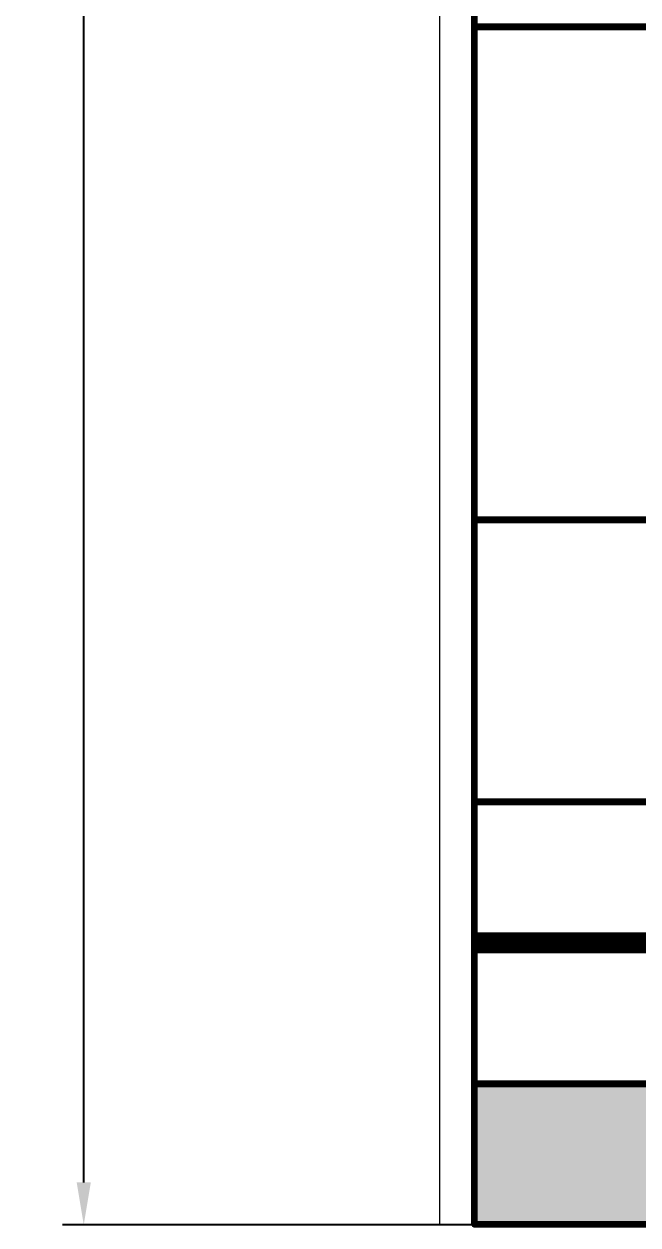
# Model space of a CAD drawing. Header units: millimetres. Extents: x -116965 to 323937, y 291661 to 566926.
# Drawn here: x -49051 to -48616, y 304837 to 305689 of the extents above; entities that cross this region are included whole.
import ezdxf

# ---------------------------------------------------------------- set-up
doc = ezdxf.new("R2010")
doc.units = ezdxf.units.MM
doc.header["$PDMODE"] = 35
doc.layers.get('0').update_dxf_attribs({"lineweight": 18})
doc.layers.add('C00-00-00', color=7, linetype='Continuous')
doc.layers.add('C34-3A-40', color=7, linetype='Continuous', true_color=0x343a40)
doc.layers.add('C62-64-69', color=7, linetype='Continuous', true_color=0x626469)
doc.styles.add('hwTech', font='Cambria.ttf')
doc.dimstyles.new('hwTech-1.0', dxfattribs={"dimscale": 12, "dimtxt": 2.5, "dimasz": 2.5, "dimexe": 1.25, "dimexo": 0.625, "dimtad": 1, "dimtxsty": 'hwTech', "dimcen": 2.5, "dimclrd": 3, "dimclre": 3, "dimclrt": 3, "dimadec": 0, "dimazin": 0, "dimtfac": 1, "dimtmove": 0, "dimatfit": 3, "dimfxl": 1, "dimarcsym": 0})

# ---------------------------------------------------------------- blocks, each defined once
blk = doc.blocks.new('*D1938')
at = {"color": 3, "lineweight": -2, "transparency": 16777216}
for p, q in [((-48734.1, 307037.24), (-49024.1, 307037.24)), ((-49009.1, 304867.24), (-49009.1, 307007.24)), ((-48734.1, 304837.24), (-49024.1, 304837.24))]:
    blk.add_line(p, q, dxfattribs=at)
at = {"color": 3, "lineweight": -3, "transparency": 16777216}
for points in [[(-49014.1, 307007.24), (-49004.1, 307007.24), (-49009.1, 307037.24)], [(-49014.1, 304867.24), (-49004.1, 304867.24), (-49009.1, 304837.24)]]:
    blk.add_solid(points, dxfattribs=at)
at = {"layer": 'Defpoints', "color": 0, "lineweight": -3, "transparency": 16777216}
for p in [(-49009.1, 307037.24), (-48726.6, 307037.24), (-48726.6, 304837.24)]:
    blk.add_point(p, dxfattribs=at)
at = {"color": 3, "transparency": 16777216, "insert": (-49031.77, 305937.24), "char_height": 30, "attachment_point": 5, "rotation": 90, "style": 'hwTech'}
blk.add_mtext('2200', dxfattribs=at)

msp = doc.modelspace()

# ---------------------------------------------------------------- hatches: boundary and pattern name
at = {"layer": 'C34-3A-40'}
h = msp.add_hatch(color=256, dxfattribs=at)
h.dxf.hatch_style = 2
h.paths.add_polyline_path([(-48731.862637, 304937.340052), (-48031.960346, 304937.340052), (-48031.960346, 304837.354008), (-48731.862637, 304837.354008)])
at = {"layer": 'C62-64-69'}
h = msp.add_hatch(color=256, dxfattribs=at)
h.dxf.hatch_style = 2
h.paths.add_polyline_path([(-48731.862637, 304928.341308), (-48699.867102, 304928.341308), (-48699.867102, 304921.342283), (-48731.862637, 304921.342283)])
h = msp.add_hatch(color=256, dxfattribs=at)
h.dxf.hatch_style = 2
h.paths.add_polyline_path([(-48731.862637, 304921.342283), (-48699.867102, 304921.342283), (-48699.867102, 304919.342564), (-48731.862637, 304919.342564)])
h = msp.add_hatch(color=256, dxfattribs=at)
h.dxf.hatch_style = 2
h.paths.add_polyline_path([(-48699.867102, 304928.341308), (-48667.871571, 304928.341308), (-48667.871571, 304921.342283), (-48699.867102, 304921.342283)])
h = msp.add_hatch(color=256, dxfattribs=at)
h.dxf.hatch_style = 2
h.paths.add_polyline_path([(-48699.867102, 304928.341308), (-48667.871571, 304928.341308), (-48667.871571, 304921.342283), (-48699.867102, 304921.342283)])
h = msp.add_hatch(color=256, dxfattribs=at)
h.dxf.hatch_style = 2
h.paths.add_polyline_path([(-48699.867102, 304921.342283), (-48667.871571, 304921.342283), (-48667.871571, 304919.342564), (-48699.867102, 304919.342564)])
h = msp.add_hatch(color=256, dxfattribs=at)
h.dxf.hatch_style = 2
h.paths.add_polyline_path([(-48699.867102, 304921.342283), (-48667.871571, 304921.342283), (-48667.871571, 304919.342564), (-48699.867102, 304919.342564)])
h = msp.add_hatch(color=256, dxfattribs=at)
h.dxf.hatch_style = 2
h.paths.add_polyline_path([(-48667.871571, 304928.341308), (-48635.876037, 304928.341308), (-48635.876037, 304921.342283), (-48667.871571, 304921.342283)])
h = msp.add_hatch(color=256, dxfattribs=at)
h.dxf.hatch_style = 2
h.paths.add_polyline_path([(-48667.871571, 304928.341308), (-48635.876037, 304928.341308), (-48635.876037, 304921.342283), (-48667.871571, 304921.342283)])
h = msp.add_hatch(color=256, dxfattribs=at)
h.dxf.hatch_style = 2
h.paths.add_polyline_path([(-48667.871571, 304921.342283), (-48635.876037, 304921.342283), (-48635.876037, 304919.342564), (-48667.871571, 304919.342564)])
h = msp.add_hatch(color=256, dxfattribs=at)
h.dxf.hatch_style = 2
h.paths.add_polyline_path([(-48667.871571, 304921.342283), (-48635.876037, 304921.342283), (-48635.876037, 304919.342564), (-48667.871571, 304919.342564)])
h = msp.add_hatch(color=256, dxfattribs=at)
h.dxf.hatch_style = 2
h.paths.add_polyline_path([(-48635.876037, 304928.341308), (-48603.880502, 304928.341308), (-48603.880502, 304921.342283), (-48635.876037, 304921.342283)])
h = msp.add_hatch(color=256, dxfattribs=at)
h.dxf.hatch_style = 2
h.paths.add_polyline_path([(-48635.876037, 304921.342283), (-48603.880502, 304921.342283), (-48603.880502, 304919.342564), (-48635.876037, 304919.342564)])
h = msp.add_hatch(color=256, dxfattribs=at)
h.dxf.hatch_style = 2
h.paths.add_polyline_path([(-48731.862637, 304919.342564), (-48699.867102, 304919.342564), (-48699.867102, 304912.343539), (-48731.862637, 304912.343539)])
h = msp.add_hatch(color=256, dxfattribs=at)
h.dxf.hatch_style = 2
h.paths.add_polyline_path([(-48699.867102, 304919.342564), (-48667.871571, 304919.342564), (-48667.871571, 304912.343539), (-48699.867102, 304912.343539)])
h = msp.add_hatch(color=256, dxfattribs=at)
h.dxf.hatch_style = 2
h.paths.add_polyline_path([(-48699.867102, 304919.342564), (-48667.871571, 304919.342564), (-48667.871571, 304912.343539), (-48699.867102, 304912.343539)])
h = msp.add_hatch(color=256, dxfattribs=at)
h.dxf.hatch_style = 2
h.paths.add_polyline_path([(-48667.871571, 304919.342564), (-48635.876037, 304919.342564), (-48635.876037, 304912.343539), (-48667.871571, 304912.343539)])
h = msp.add_hatch(color=256, dxfattribs=at)
h.dxf.hatch_style = 2
h.paths.add_polyline_path([(-48667.871571, 304919.342564), (-48635.876037, 304919.342564), (-48635.876037, 304912.343539), (-48667.871571, 304912.343539)])
h = msp.add_hatch(color=256, dxfattribs=at)
h.dxf.hatch_style = 2
h.paths.add_polyline_path([(-48635.876037, 304919.342564), (-48603.880502, 304919.342564), (-48603.880502, 304912.343539), (-48635.876037, 304912.343539)])
h = msp.add_hatch(color=256, dxfattribs=at)
h.dxf.hatch_style = 2
h.paths.add_polyline_path([(-48731.862637, 304912.343539), (-48699.867102, 304912.343539), (-48699.867102, 304910.34382), (-48731.862637, 304910.34382)])
h = msp.add_hatch(color=256, dxfattribs=at)
h.dxf.hatch_style = 2
h.paths.add_polyline_path([(-48731.862637, 304910.34382), (-48699.867102, 304910.34382), (-48699.867102, 304903.344795), (-48731.862637, 304903.344795)])
h = msp.add_hatch(color=256, dxfattribs=at)
h.dxf.hatch_style = 2
h.paths.add_polyline_path([(-48699.867102, 304912.343539), (-48667.871571, 304912.343539), (-48667.871571, 304910.34382), (-48699.867102, 304910.34382)])
h = msp.add_hatch(color=256, dxfattribs=at)
h.dxf.hatch_style = 2
h.paths.add_polyline_path([(-48699.867102, 304912.343539), (-48667.871571, 304912.343539), (-48667.871571, 304910.34382), (-48699.867102, 304910.34382)])
h = msp.add_hatch(color=256, dxfattribs=at)
h.dxf.hatch_style = 2
h.paths.add_polyline_path([(-48699.867102, 304910.34382), (-48667.871571, 304910.34382), (-48667.871571, 304903.344795), (-48699.867102, 304903.344795)])
h = msp.add_hatch(color=256, dxfattribs=at)
h.dxf.hatch_style = 2
h.paths.add_polyline_path([(-48699.867102, 304910.34382), (-48667.871571, 304910.34382), (-48667.871571, 304903.344795), (-48699.867102, 304903.344795)])
h = msp.add_hatch(color=256, dxfattribs=at)
h.dxf.hatch_style = 2
h.paths.add_polyline_path([(-48667.871571, 304912.343539), (-48635.876037, 304912.343539), (-48635.876037, 304910.34382), (-48667.871571, 304910.34382)])
h = msp.add_hatch(color=256, dxfattribs=at)
h.dxf.hatch_style = 2
h.paths.add_polyline_path([(-48667.871571, 304912.343539), (-48635.876037, 304912.343539), (-48635.876037, 304910.34382), (-48667.871571, 304910.34382)])
h = msp.add_hatch(color=256, dxfattribs=at)
h.dxf.hatch_style = 2
h.paths.add_polyline_path([(-48667.871571, 304910.34382), (-48635.876037, 304910.34382), (-48635.876037, 304903.344795), (-48667.871571, 304903.344795)])
h = msp.add_hatch(color=256, dxfattribs=at)
h.dxf.hatch_style = 2
h.paths.add_polyline_path([(-48667.871571, 304910.34382), (-48635.876037, 304910.34382), (-48635.876037, 304903.344795), (-48667.871571, 304903.344795)])
h = msp.add_hatch(color=256, dxfattribs=at)
h.dxf.hatch_style = 2
h.paths.add_polyline_path([(-48635.876037, 304912.343539), (-48603.880502, 304912.343539), (-48603.880502, 304910.34382), (-48635.876037, 304910.34382)])
h = msp.add_hatch(color=256, dxfattribs=at)
h.dxf.hatch_style = 2
h.paths.add_polyline_path([(-48635.876037, 304910.34382), (-48603.880502, 304910.34382), (-48603.880502, 304903.344795), (-48635.876037, 304903.344795)])
h = msp.add_hatch(color=256, dxfattribs=at)
h.dxf.hatch_style = 2
h.paths.add_polyline_path([(-48731.862637, 304903.344795), (-48699.867102, 304903.344795), (-48699.867102, 304901.345077), (-48731.862637, 304901.345077)])
h = msp.add_hatch(color=256, dxfattribs=at)
h.dxf.hatch_style = 2
h.paths.add_polyline_path([(-48731.862637, 304901.345077), (-48699.867102, 304901.345077), (-48699.867102, 304894.346051), (-48731.862637, 304894.346051)])
h = msp.add_hatch(color=256, dxfattribs=at)
h.dxf.hatch_style = 2
h.paths.add_polyline_path([(-48699.867102, 304903.344795), (-48667.871571, 304903.344795), (-48667.871571, 304901.345077), (-48699.867102, 304901.345077)])
h = msp.add_hatch(color=256, dxfattribs=at)
h.dxf.hatch_style = 2
h.paths.add_polyline_path([(-48699.867102, 304903.344795), (-48667.871571, 304903.344795), (-48667.871571, 304901.345077), (-48699.867102, 304901.345077)])
h = msp.add_hatch(color=256, dxfattribs=at)
h.dxf.hatch_style = 2
h.paths.add_polyline_path([(-48699.867102, 304901.345077), (-48667.871571, 304901.345077), (-48667.871571, 304894.346051), (-48699.867102, 304894.346051)])
h = msp.add_hatch(color=256, dxfattribs=at)
h.dxf.hatch_style = 2
h.paths.add_polyline_path([(-48699.867102, 304901.345077), (-48667.871571, 304901.345077), (-48667.871571, 304894.346051), (-48699.867102, 304894.346051)])
h = msp.add_hatch(color=256, dxfattribs=at)
h.dxf.hatch_style = 2
h.paths.add_polyline_path([(-48667.871571, 304903.344795), (-48635.876037, 304903.344795), (-48635.876037, 304901.345077), (-48667.871571, 304901.345077)])
h = msp.add_hatch(color=256, dxfattribs=at)
h.dxf.hatch_style = 2
h.paths.add_polyline_path([(-48667.871571, 304903.344795), (-48635.876037, 304903.344795), (-48635.876037, 304901.345077), (-48667.871571, 304901.345077)])
h = msp.add_hatch(color=256, dxfattribs=at)
h.dxf.hatch_style = 2
h.paths.add_polyline_path([(-48667.871571, 304901.345077), (-48635.876037, 304901.345077), (-48635.876037, 304894.346051), (-48667.871571, 304894.346051)])
h = msp.add_hatch(color=256, dxfattribs=at)
h.dxf.hatch_style = 2
h.paths.add_polyline_path([(-48667.871571, 304901.345077), (-48635.876037, 304901.345077), (-48635.876037, 304894.346051), (-48667.871571, 304894.346051)])
h = msp.add_hatch(color=256, dxfattribs=at)
h.dxf.hatch_style = 2
h.paths.add_polyline_path([(-48635.876037, 304903.344795), (-48603.880502, 304903.344795), (-48603.880502, 304901.345077), (-48635.876037, 304901.345077)])
h = msp.add_hatch(color=256, dxfattribs=at)
h.dxf.hatch_style = 2
h.paths.add_polyline_path([(-48635.876037, 304901.345077), (-48603.880502, 304901.345077), (-48603.880502, 304894.346051), (-48635.876037, 304894.346051)])
h = msp.add_hatch(color=256, dxfattribs=at)
h.dxf.hatch_style = 2
h.paths.add_polyline_path([(-48731.862637, 304894.346051), (-48699.867102, 304894.346051), (-48699.867102, 304892.346333), (-48731.862637, 304892.346333)])
h = msp.add_hatch(color=256, dxfattribs=at)
h.dxf.hatch_style = 2
h.paths.add_polyline_path([(-48731.862637, 304892.346333), (-48699.867102, 304892.346333), (-48699.867102, 304885.347308), (-48731.862637, 304885.347308)])
h = msp.add_hatch(color=256, dxfattribs=at)
h.dxf.hatch_style = 2
h.paths.add_polyline_path([(-48699.867102, 304894.346051), (-48667.871571, 304894.346051), (-48667.871571, 304892.346333), (-48699.867102, 304892.346333)])
h = msp.add_hatch(color=256, dxfattribs=at)
h.dxf.hatch_style = 2
h.paths.add_polyline_path([(-48699.867102, 304894.346051), (-48667.871571, 304894.346051), (-48667.871571, 304892.346333), (-48699.867102, 304892.346333)])
h = msp.add_hatch(color=256, dxfattribs=at)
h.dxf.hatch_style = 2
h.paths.add_polyline_path([(-48699.867102, 304892.346333), (-48667.871571, 304892.346333), (-48667.871571, 304885.347308), (-48699.867102, 304885.347308)])
h = msp.add_hatch(color=256, dxfattribs=at)
h.dxf.hatch_style = 2
h.paths.add_polyline_path([(-48699.867102, 304892.346333), (-48667.871571, 304892.346333), (-48667.871571, 304885.347308), (-48699.867102, 304885.347308)])
h = msp.add_hatch(color=256, dxfattribs=at)
h.dxf.hatch_style = 2
h.paths.add_polyline_path([(-48667.871571, 304894.346051), (-48635.876037, 304894.346051), (-48635.876037, 304892.346333), (-48667.871571, 304892.346333)])
h = msp.add_hatch(color=256, dxfattribs=at)
h.dxf.hatch_style = 2
h.paths.add_polyline_path([(-48667.871571, 304894.346051), (-48635.876037, 304894.346051), (-48635.876037, 304892.346333), (-48667.871571, 304892.346333)])
h = msp.add_hatch(color=256, dxfattribs=at)
h.dxf.hatch_style = 2
h.paths.add_polyline_path([(-48667.871571, 304892.346333), (-48635.876037, 304892.346333), (-48635.876037, 304885.347308), (-48667.871571, 304885.347308)])
h = msp.add_hatch(color=256, dxfattribs=at)
h.dxf.hatch_style = 2
h.paths.add_polyline_path([(-48667.871571, 304892.346333), (-48635.876037, 304892.346333), (-48635.876037, 304885.347308), (-48667.871571, 304885.347308)])
h = msp.add_hatch(color=256, dxfattribs=at)
h.dxf.hatch_style = 2
h.paths.add_polyline_path([(-48635.876037, 304894.346051), (-48603.880502, 304894.346051), (-48603.880502, 304892.346333), (-48635.876037, 304892.346333)])
h = msp.add_hatch(color=256, dxfattribs=at)
h.dxf.hatch_style = 2
h.paths.add_polyline_path([(-48635.876037, 304892.346333), (-48603.880502, 304892.346333), (-48603.880502, 304885.347308), (-48635.876037, 304885.347308)])
h = msp.add_hatch(color=256, dxfattribs=at)
h.dxf.hatch_style = 2
h.paths.add_polyline_path([(-48731.862637, 304885.347308), (-48699.867102, 304885.347308), (-48699.867102, 304883.347589), (-48731.862637, 304883.347589)])
h = msp.add_hatch(color=256, dxfattribs=at)
h.dxf.hatch_style = 2
h.paths.add_polyline_path([(-48699.867102, 304885.347308), (-48667.871571, 304885.347308), (-48667.871571, 304883.347589), (-48699.867102, 304883.347589)])
h = msp.add_hatch(color=256, dxfattribs=at)
h.dxf.hatch_style = 2
h.paths.add_polyline_path([(-48699.867102, 304885.347308), (-48667.871571, 304885.347308), (-48667.871571, 304883.347589), (-48699.867102, 304883.347589)])
h = msp.add_hatch(color=256, dxfattribs=at)
h.dxf.hatch_style = 2
h.paths.add_polyline_path([(-48667.871571, 304885.347308), (-48635.876037, 304885.347308), (-48635.876037, 304883.347589), (-48667.871571, 304883.347589)])
h = msp.add_hatch(color=256, dxfattribs=at)
h.dxf.hatch_style = 2
h.paths.add_polyline_path([(-48667.871571, 304885.347308), (-48635.876037, 304885.347308), (-48635.876037, 304883.347589), (-48667.871571, 304883.347589)])
h = msp.add_hatch(color=256, dxfattribs=at)
h.dxf.hatch_style = 2
h.paths.add_polyline_path([(-48635.876037, 304885.347308), (-48603.880502, 304885.347308), (-48603.880502, 304883.347589), (-48635.876037, 304883.347589)])

# ---------------------------------------------------------------- linework, layer by layer
msp.add_lwpolyline([(-48756.862637, 304837.071167), (-48731.862637, 304837.071167), (-48731.862637, 307037.071167), (-48756.862637, 307037.071167)], close=True)
at = {"color": 1, "lineweight": -3, "ltscale": 5, "const_width": 15}
msp.add_lwpolyline([(-48731.862637, 305037.326092), (-44132.448887, 305037.326092)], dxfattribs=at)
at = {"layer": 'C00-00-00', "lineweight": 211}
for points in [[(-48731.862637, 307037.046927), (-48031.960346, 307037.046927), (-48031.960346, 304837.354008), (-48731.862637, 304837.354008)], [(-48731.862637, 304937.340052), (-48031.960346, 304937.340052), (-48031.960346, 304837.354008), (-48731.862637, 304837.354008)]]:
    msp.add_lwpolyline(points, close=True, dxfattribs=at)
at = {"layer": 'C00-00-00', "lineweight": 100}
for points in [[(-48731.862637, 306287.151614), (-48031.960346, 306287.151614), (-48031.960346, 305687.235364), (-48731.862637, 305687.235364)], [(-48731.862637, 305687.235364), (-48031.960346, 305687.235364), (-48031.960346, 305137.312133), (-48731.862637, 305137.312133)], [(-48731.862637, 305687.235364), (-48031.960346, 305687.235364), (-48031.960346, 305337.312133), (-48731.862637, 305337.312133)], [(-48731.862637, 305337.312133), (-48031.960346, 305337.312133), (-48031.960346, 305137.340052), (-48731.862637, 305137.340052)], [(-48731.862637, 305137.312133), (-48031.960346, 305137.312133), (-48031.960346, 304937.340052), (-48731.862637, 304937.340052)], [(-48731.862637, 305137.312133), (-48031.960346, 305137.312133), (-48031.960346, 304937.340052), (-48731.862637, 304937.340052)]]:
    msp.add_lwpolyline(points, close=True, dxfattribs=at)

# ---------------------------------------------------------------- dimensions: what is measured, and where the dimension line sits
dim = msp.add_linear_dim(base=(-49009.095409, 307037.242313), p1=(-48726.601337, 304837.242313), p2=(-48726.601337, 307037.242313), angle=90, dimstyle='hwTech-1.0')
dim.commit()
dim.dimension.update_dxf_attribs({"geometry": '*D1938', "text_midpoint": (-49031.769196, 305937.242313)})

doc.saveas('drawing.dxf')
